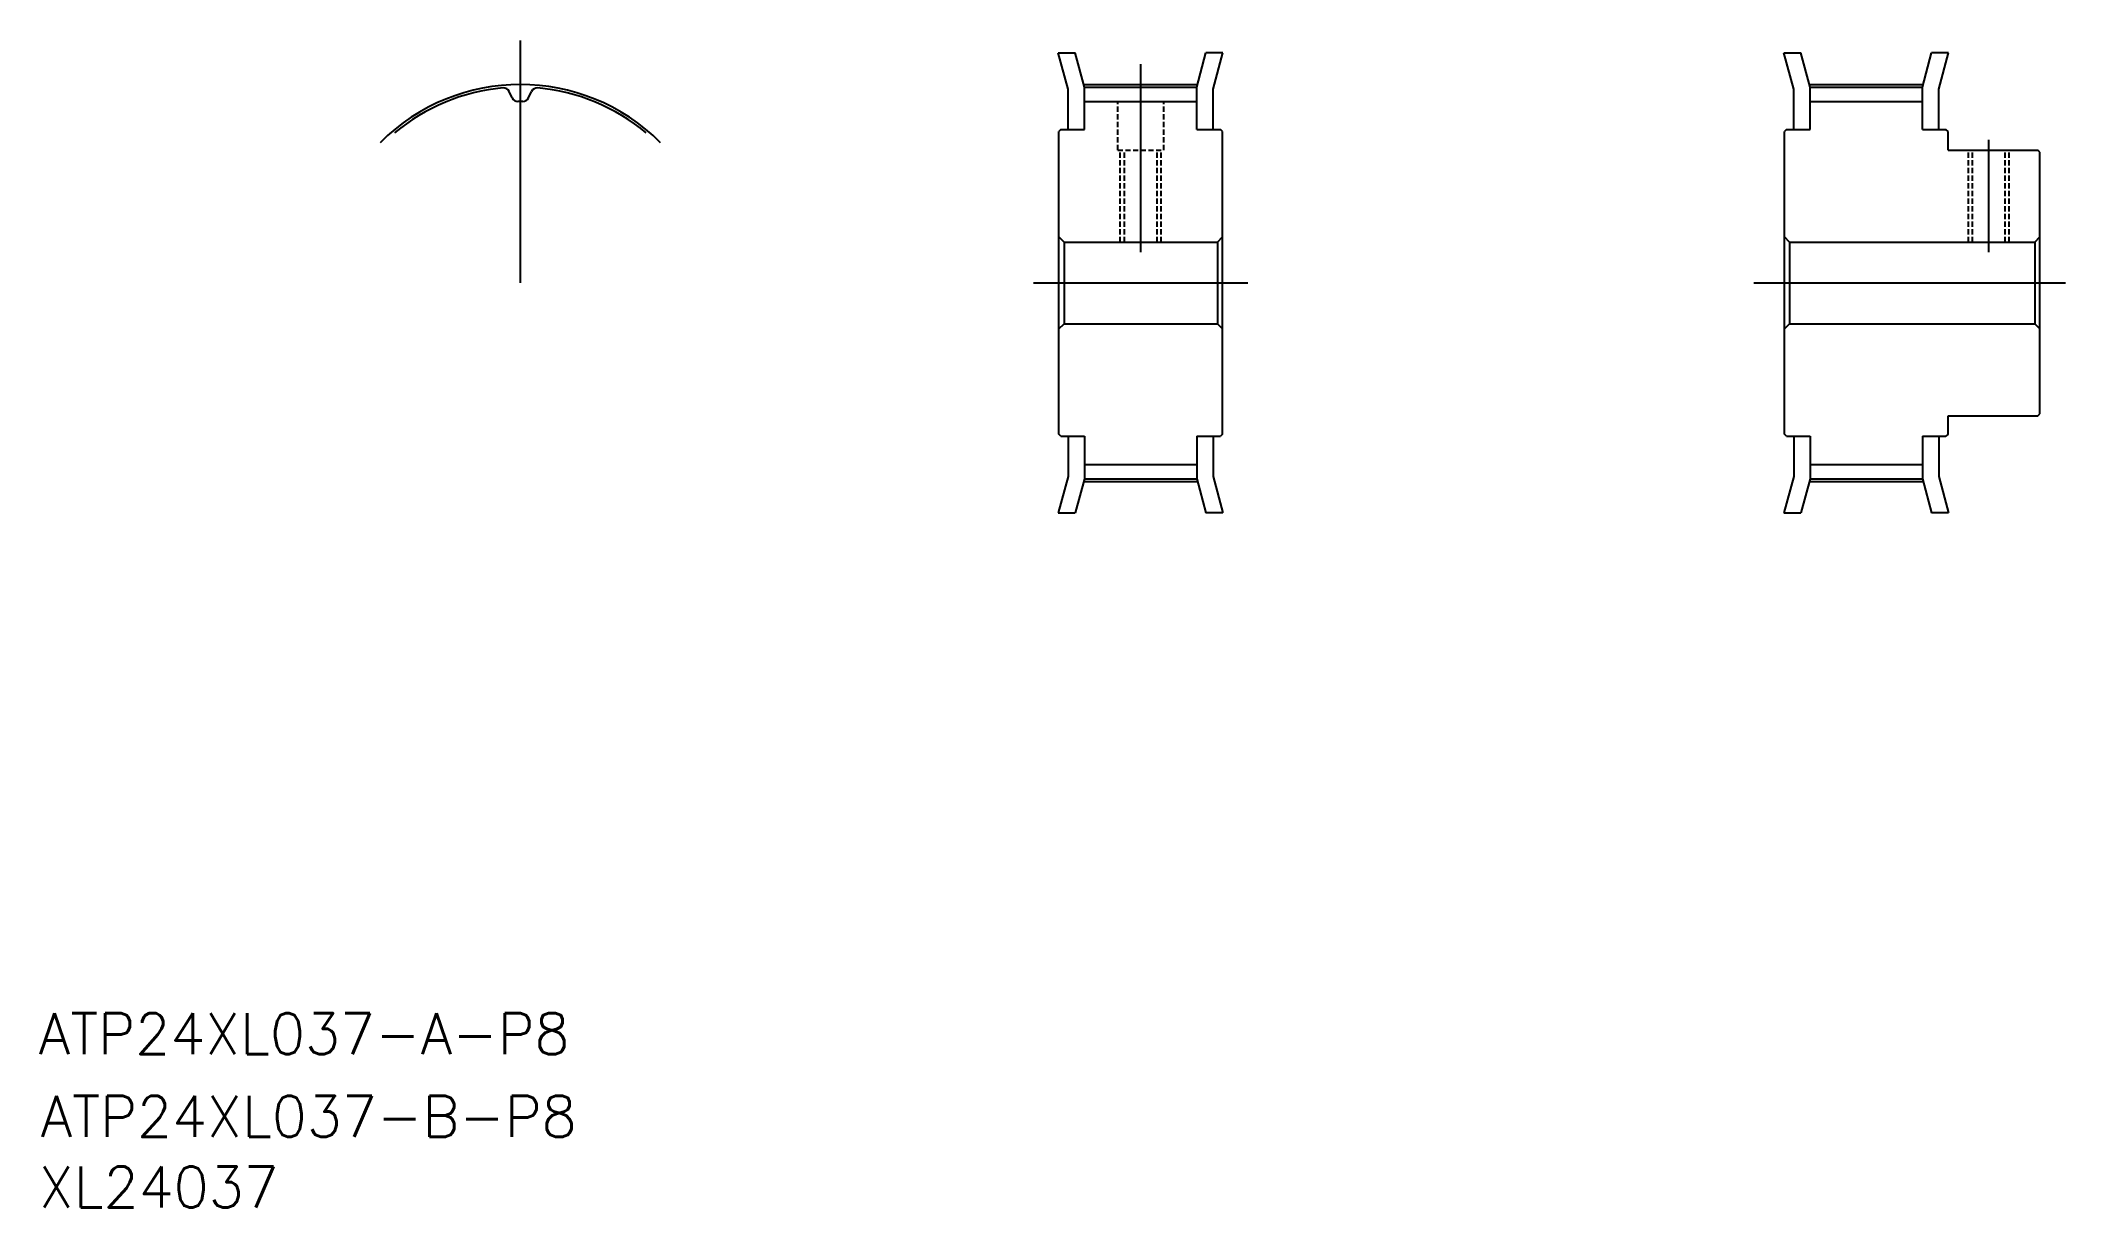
# Model space of a CAD drawing. Extents: x 10 to 208, y 10 to 124.
import ezdxf

# ---------------------------------------------------------------- set-up
doc = ezdxf.new("R2010")
doc.units = 0
doc.linetypes.add('CENTER', pattern=[50.8, 31.75, -6.35, 6.35, -6.35])
doc.linetypes.add('DASHED', pattern=[0.75, 0.5, -0.25])
doc.layers.get('0').update_dxf_attribs({"linetype": 'CONTINUOUS'})
doc.layers.add('CENTER', color=1, linetype='CENTER')
doc.styles.get("Standard").update_dxf_attribs({"font": 'txt', "bigfont": 'BIGFONT'})

msp = doc.modelspace()

# ---------------------------------------------------------------- linework, layer by layer
at = {"color": 7, "linetype": 'CONTINUOUS'}
for p, q in [((110.73, 119.37), (109.77, 122.93)), ((109.77, 122.93), (111.43, 122.93)), ((112.33, 119.58), (111.43, 122.93)), ((123.33, 119.58), (124.22, 122.93)), ((125.88, 122.93), (124.22, 122.93)), ((124.93, 119.37), (125.88, 122.93)), ((181.73, 119.37), (180.77, 122.93)), ((180.77, 122.93), (182.43, 122.93)), ((183.33, 119.58), (182.43, 122.93)), ((194.33, 119.58), (195.22, 122.93)), ((196.88, 122.93), (195.22, 122.93)), ((195.93, 119.37), (196.88, 122.93)), ((56.33, 118.53), (56.04, 119.15)), ((57.94, 118.53), (58.23, 119.15)), ((110.73, 115.43), (110.73, 119.37)), ((112.33, 119.58), (123.33, 119.58)), ((112.33, 115.43), (112.33, 119.58)), ((123.33, 115.43), (123.33, 119.58)), ((124.93, 115.43), (124.93, 119.37)), ((181.73, 115.43), (181.73, 119.37)), ((183.33, 119.58), (194.33, 119.58)), ((183.33, 115.43), (183.33, 119.58)), ((194.33, 115.43), (194.33, 119.58)), ((195.93, 115.43), (195.93, 119.37)), ((112.33, 118.18), (123.33, 118.18)), ((183.33, 118.18), (194.33, 118.18)), ((110.03, 115.43), (109.83, 115.23)), ((109.83, 85.63), (109.83, 115.23)), ((110.03, 115.43), (112.33, 115.43)), ((123.33, 115.43), (125.63, 115.43)), ((125.83, 115.23), (125.63, 115.43)), ((125.83, 85.63), (125.83, 115.23)), ((181.03, 115.43), (180.83, 115.23)), ((180.83, 85.63), (180.83, 115.23)), ((181.03, 115.43), (183.33, 115.43)), ((194.33, 115.43), (196.63, 115.43)), ((196.83, 115.23), (196.63, 115.43)), ((196.83, 113.43), (196.83, 115.23)), ((196.83, 113.43), (205.63, 113.43)), ((205.83, 113.23), (205.63, 113.43)), ((205.83, 87.63), (205.83, 113.23)), ((110.33, 104.43), (109.83, 104.93)), ((110.33, 104.43), (110.33, 96.43)), ((110.33, 104.43), (125.33, 104.43)), ((125.33, 104.43), (125.83, 104.93)), ((125.33, 104.43), (125.33, 96.43)), ((181.33, 104.43), (180.83, 104.93)), ((181.33, 104.43), (181.33, 96.43)), ((181.33, 104.43), (205.33, 104.43)), ((205.33, 104.43), (205.83, 104.93)), ((205.33, 104.43), (205.33, 96.43)), ((109.83, 95.93), (110.33, 96.43)), ((110.33, 96.43), (125.33, 96.43)), ((125.83, 95.93), (125.33, 96.43)), ((180.83, 95.93), (181.33, 96.43)), ((181.33, 96.43), (205.33, 96.43)), ((205.83, 95.93), (205.33, 96.43)), ((196.83, 87.43), (205.63, 87.43)), ((196.83, 85.63), (196.83, 87.43)), ((205.63, 87.43), (205.83, 87.63)), ((110.03, 85.43), (109.83, 85.63)), ((110.03, 85.43), (112.33, 85.43)), ((110.73, 85.43), (110.73, 81.49)), ((112.33, 85.43), (112.33, 81.28)), ((123.33, 85.43), (123.33, 81.28)), ((123.33, 85.43), (125.63, 85.43)), ((124.93, 85.43), (124.93, 81.49)), ((125.83, 85.63), (125.63, 85.43)), ((181.03, 85.43), (180.83, 85.63)), ((181.03, 85.43), (183.33, 85.43)), ((181.73, 85.43), (181.73, 81.49)), ((183.33, 85.43), (183.33, 81.28)), ((194.33, 85.43), (194.33, 81.28)), ((194.33, 85.43), (196.63, 85.43)), ((195.93, 85.43), (195.93, 81.49)), ((196.83, 85.63), (196.63, 85.43)), ((110.73, 81.49), (109.77, 77.93)), ((112.33, 81.28), (111.43, 77.93)), ((112.33, 82.68), (123.33, 82.68)), ((112.33, 81.28), (123.33, 81.28)), ((123.33, 81.28), (124.22, 77.93)), ((124.93, 81.49), (125.88, 77.93)), ((181.73, 81.49), (180.77, 77.93)), ((183.33, 81.28), (182.43, 77.93)), ((183.33, 82.68), (194.33, 82.68)), ((183.33, 81.28), (194.33, 81.28)), ((194.33, 81.28), (195.22, 77.93)), ((195.93, 81.49), (196.88, 77.93)), ((109.77, 77.93), (111.43, 77.93)), ((125.88, 77.93), (124.22, 77.93)), ((180.77, 77.93), (182.43, 77.93)), ((196.88, 77.93), (195.22, 77.93))]:
    msp.add_line(p, q, dxfattribs=at)
at = {"color": 3, "linetype": 'DASHED'}
for p, q in [((115.58, 113.43), (115.58, 118.18)), ((120.08, 113.43), (120.08, 118.18)), ((115.58, 113.43), (120.08, 113.43)), ((115.83, 104.43), (115.83, 113.43)), ((116.23, 104.43), (116.23, 113.43)), ((119.43, 104.43), (119.43, 113.43)), ((119.83, 104.43), (119.83, 113.43)), ((198.83, 104.43), (198.83, 113.43)), ((199.23, 104.43), (199.23, 113.43)), ((202.43, 104.43), (202.43, 113.43)), ((202.83, 104.43), (202.83, 113.43))]:
    msp.add_line(p, q, dxfattribs=at)
at = {"color": 7, "linetype": 'CONTINUOUS'}
for centre, radius, start, end in [((57.13, 100.43), 19.15, 95.0983, 130), ((55.49, 118.9), 0.61, 25, 95.0983), ((58.78, 118.9), 0.61, 84.9017, 155), ((57.13, 100.43), 19.15, 50, 84.9017), ((56.88, 118.79), 0.61, 205, 270.783), ((57.13, 100.43), 17.75, 89.217, 90.783), ((57.38, 118.79), 0.61, 269.217, 335)]:
    msp.add_arc(centre, radius, start, end, dxfattribs=at)
at = {"layer": 'CENTER', "color": 1, "linetype": 'CENTER'}
for p, q in [((57.13, 100.43), (57.13, 124.14)), ((117.83, 103.43), (117.83, 121.83)), ((112.33, 119.83), (123.33, 119.83)), ((183.33, 119.83), (194.33, 119.83)), ((200.83, 103.43), (200.83, 114.43)), ((107.33, 100.43), (128.33, 100.43)), ((177.83, 100.43), (208.33, 100.43)), ((112.33, 81.02), (123.33, 81.02)), ((183.33, 81.02), (194.33, 81.02))]:
    msp.add_line(p, q, dxfattribs=at)
msp.add_arc((57.13, 100.43), 19.4, 45, 135, dxfattribs=at)

# ---------------------------------------------------------------- texts
at = {"color": 7, "linetype": 'CONTINUOUS'}
for s, p in [('ATP24XL037-A-P8', (10, 25)), ('ATP24XL037-B-P8', (10.18, 16.91)), ('XL24037', (10, 10))]:
    msp.add_text(s, height=4, dxfattribs=at).set_placement(p)

doc.saveas('drawing.dxf')
